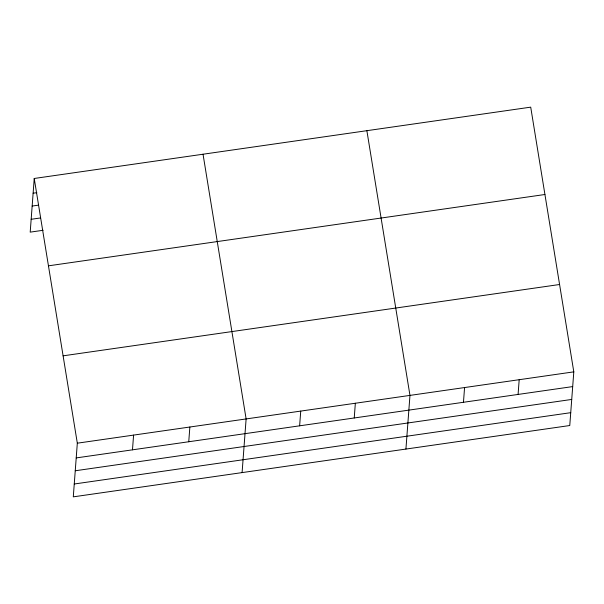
<?xml version="1.0" encoding="UTF-8"?>
<svg xmlns="http://www.w3.org/2000/svg" width="604" height="604" viewBox="0 0 604 604"><rect width="100%" height="100%" fill="white"/><g stroke="black" fill="none" stroke-linecap="round" stroke-linejoin="round"><path stroke-width="0.91" d="M34.232 178.474L77.32 443.185L73.288 496.85L569.768 425.526L573.8 371.86L530.712 107.15L34.232 178.474L30.2 232.14L43.111 230.283M132.48 449.837L133.59 435.106M188.75 441.751L189.86 427.02M242.091 472.6L246.122 418.934L203.035 154.224M299.629 425.82L300.739 411.09M354.238 417.976L355.348 403.245M405.926 449.059L409.965 395.401L366.877 130.69M463.464 402.287L464.574 387.549M518.081 394.435L519.191 379.705M33.129 193.204L36.814 192.676M32.163 206.055L38.618 205.126M31.166 219.29L40.392 217.969M48.456 265.828L544.929 194.503M63.103 355.832L559.583 284.507M77.32 443.185L573.8 371.86M76.217 457.915L572.69 386.59M75.251 470.765L571.724 399.44M74.254 484L570.735 412.675"/></g></svg>
